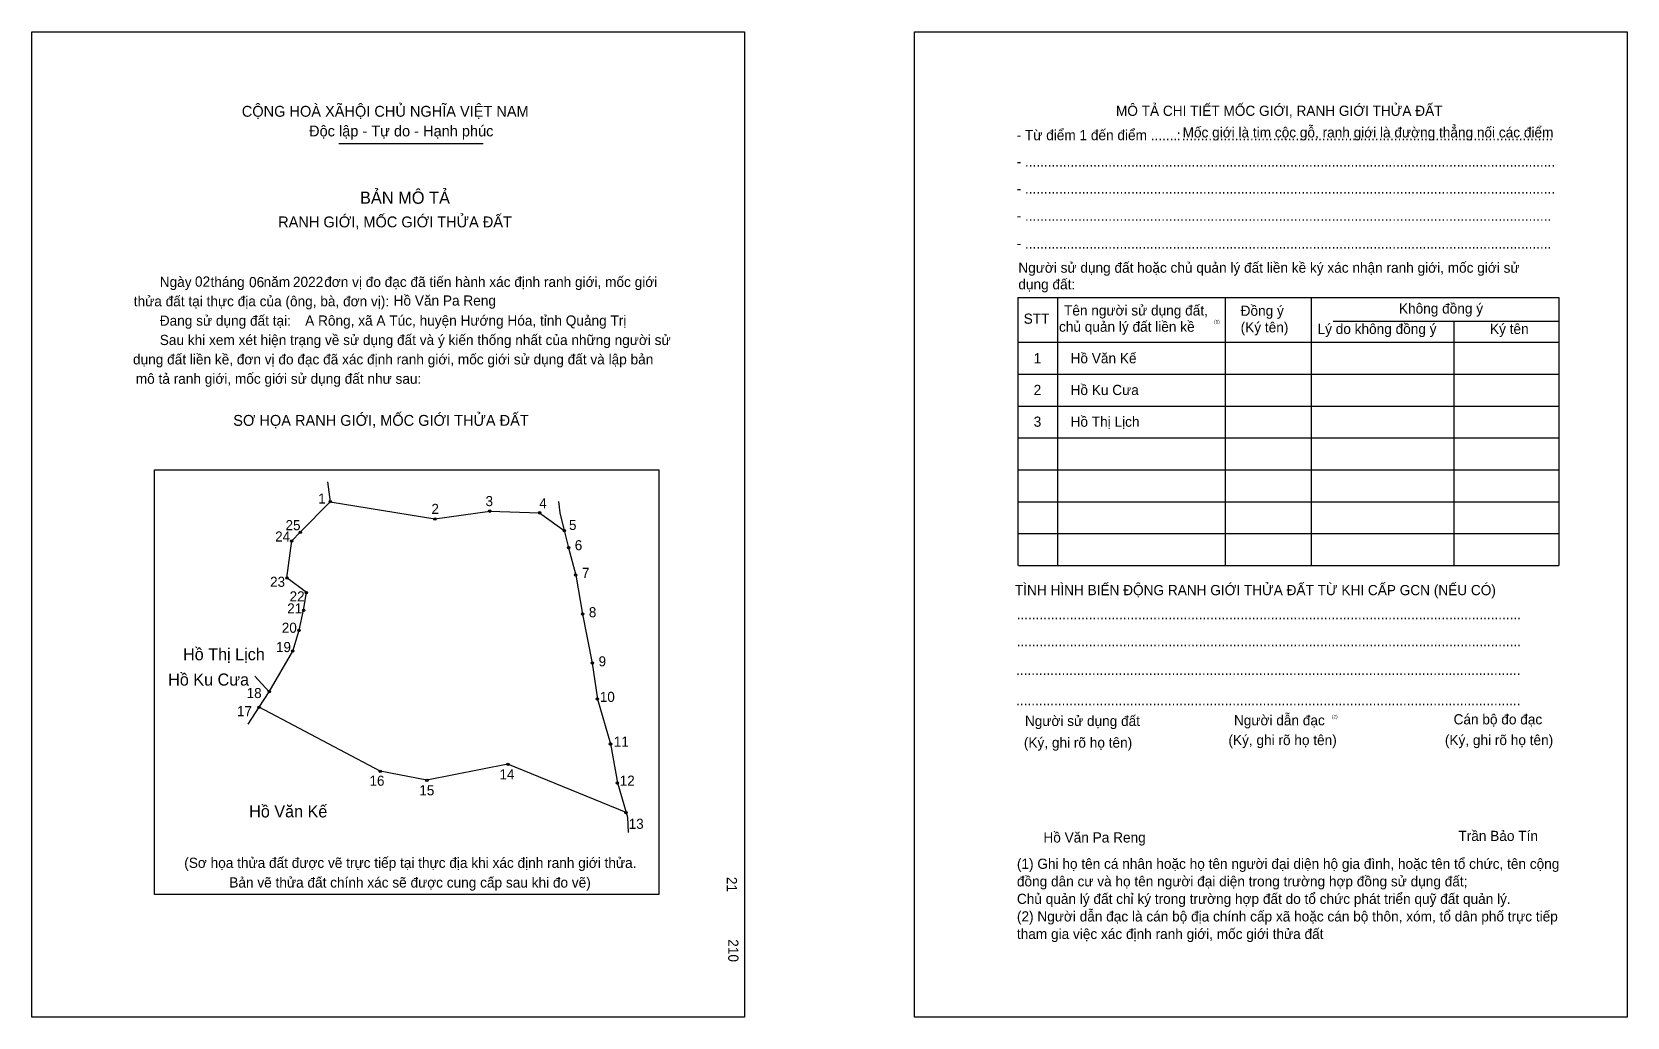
# Model space of a CAD drawing. Extents: x 546701 to 547340, y 1825883 to 1826278.
import ezdxf

# ---------------------------------------------------------------- set-up
doc = ezdxf.new("R2010")
doc.units = 0
for name, color, linetype in [('bmtKhungInTrang1', 7, 'Continuous'), ('bmtKhungInTrang2', 7, 'Continuous'), ('bmtNoiDung', 7, 'Continuous'), ('bmtTemplate', 7, 'Continuous'), ('CanhThua', 7, 'Continuous'), ('MocDinhThua', 7, 'Continuous'), ('RauThua', 7, 'Continuous'), ('SoHieuDinhThua', 7, 'Continuous'), ('TenChuLanCan', 7, 'Continuous')]:
    doc.layers.add(name, color=color, linetype=linetype)

msp = doc.modelspace()

# ---------------------------------------------------------------- linework, layer by layer
at = {"layer": 'bmtKhungInTrang1'}
msp.add_lwpolyline([(546700.63, 1826278.04), (546986.44, 1826278.04), (546986.44, 1825882.73), (546700.63, 1825882.73)], close=True, dxfattribs=at)
at = {"layer": 'bmtKhungInTrang2'}
msp.add_lwpolyline([(547054.59, 1826278.04), (547340.4, 1826278.04), (547340.4, 1825882.73), (547054.59, 1825882.73)], close=True, dxfattribs=at)
at = {"layer": 'bmtTemplate'}
for p, q in [((546823.79, 1826233.24), (546881.59, 1826233.24)), ((547111.93, 1826171.42), (547111.93, 1826063.95)), ((547179.16, 1826171.42), (547179.16, 1826063.95)), ((547213.75, 1826171.54), (547213.75, 1826063.95)), ((547313.03, 1826171.42), (547313.03, 1826063.95)), ((547222.52, 1826161.95), (547313.03, 1826161.95)), ((547096.25, 1826153.51), (547313.03, 1826153.51)), ((547096.25, 1826140.71), (547313.03, 1826140.71)), ((547096.25, 1826127.92), (547313.03, 1826127.92)), ((547096.25, 1826115.12), (547313.03, 1826115.12)), ((547096.25, 1826102.33), (547313.03, 1826102.33)), ((547096.25, 1826089.54), (547313.03, 1826089.54)), ((547096.25, 1826076.74), (547313.03, 1826076.74)), ((547096.25, 1826063.95), (547313.03, 1826063.95))]:
    msp.add_line(p, q, dxfattribs=at)
for points in [[(547096.11, 1826171.42), (547313.03, 1826171.42)], [(547096.11, 1826171.42), (547096.11, 1826063.95)], [(547270.84, 1826161.82), (547270.84, 1826063.95)]]:
    msp.add_lwpolyline(points, dxfattribs=at)
msp.add_lwpolyline([(546749.8, 1825931.97), (546749.8, 1826102.32), (546952.03, 1826102.32), (546952.03, 1825931.97)], close=True, dxfattribs=at)
at = {"layer": 'CanhThua'}
for p, q in [((546808.26, 1826077.29), (546820.31, 1826089.52)), ((546820.31, 1826089.52), (546862.24, 1826082.61)), ((546862.24, 1826082.61), (546884.23, 1826085.75)), ((546884.23, 1826085.75), (546904.23, 1826085.06)), ((546904.23, 1826085.06), (546914.15, 1826077.96)), ((546802.9, 1826058.97), (546804.82, 1826073.8)), ((546804.82, 1826073.8), (546808.26, 1826077.29)), ((546914.15, 1826077.96), (546915.88, 1826071.08)), ((546915.88, 1826071.08), (546918.72, 1826060.12)), ((546810.72, 1826053.07), (546802.9, 1826058.97)), ((546918.72, 1826060.12), (546921.47, 1826044.45)), ((546809.61, 1826045.95), (546810.72, 1826053.07)), ((546807.76, 1826037.93), (546809.61, 1826045.95)), ((546921.47, 1826044.45), (546925.38, 1826024.81)), ((546805.23, 1826029.61), (546807.76, 1826037.93)), ((546795.81, 1826013.31), (546805.23, 1826029.61)), ((546925.38, 1826024.81), (546927.45, 1826010.37)), ((546791.74, 1826007.03), (546795.81, 1826013.31)), ((546927.45, 1826010.37), (546932.68, 1825992.36)), ((546840.37, 1825981.39), (546791.74, 1826007.03)), ((546932.68, 1825992.36), (546935.43, 1825976.69)), ((546891.55, 1825984.19), (546859.03, 1825977.78)), ((546938.93, 1825964.79), (546891.55, 1825984.19)), ((546859.03, 1825977.78), (546840.37, 1825981.39)), ((546935.43, 1825976.69), (546938.93, 1825964.79))]:
    msp.add_line(p, q, dxfattribs=at)
at = {"layer": 'MocDinhThua'}
for centre in [(546820.31, 1826089.52), (546884.23, 1826085.75), (546862.24, 1826082.61), (546904.23, 1826085.06), (546804.82, 1826073.8), (546808.26, 1826077.29), (546914.15, 1826077.96), (546915.88, 1826071.08), (546802.9, 1826058.97), (546918.72, 1826060.12), (546810.72, 1826053.07), (546809.61, 1826045.95), (546921.47, 1826044.45), (546807.76, 1826037.93), (546805.23, 1826029.61), (546925.38, 1826024.81), (546795.81, 1826013.31), (546927.45, 1826010.37), (546791.74, 1826007.03), (546932.68, 1825992.36), (546891.55, 1825984.19), (546840.37, 1825981.39), (546859.03, 1825977.78), (546935.43, 1825976.69), (546938.93, 1825964.79)]:
    msp.add_circle(centre, 0.485, dxfattribs=at)
at = {"layer": 'RauThua'}
for p, q in [((546819.24, 1826097.49), (546820.31, 1826089.52)), ((546911.8, 1826089.57), (546912.4, 1826085.06)), ((546912.4, 1826085.06), (546914.15, 1826077.96)), ((546790.04, 1826019.47), (546795.81, 1826013.31)), ((546787.37, 1826000.29), (546791.74, 1826007.03)), ((546938.93, 1825964.79), (546939.46, 1825963)), ((546939.46, 1825963), (546939.81, 1825956.8))]:
    msp.add_line(p, q, dxfattribs=at)

# ---------------------------------------------------------------- texts
at = {"layer": 'bmtNoiDung'}
for s, height, p in [('02', 4.089, (546766.03, 1826175.82)), ('06', 4.089, (546787.72, 1826175.59)), ('2022', 4.089, (546805.31, 1826175.68)), ('Hồ Văn Pa Reng', 4.0893, (546845.71, 1826168.21)), ('A Rông, xã A Túc, huyện Hướng Hóa, tỉnh Quảng Trị', 4.0893, (546810.23, 1826160.17)), ('1', 4.09, (547102.4, 1826145.06)), ('Hồ Văn Kế ', 4.089, (547117.2, 1826145.06)), ('2', 4.09, (547102.4, 1826132.33)), ('Hồ Ku Cưa ', 4.089, (547117.2, 1826132.33)), ('3', 4.09, (547102.4, 1826119.6)), ('Hồ Thị Lịch ', 4.0893, (547117.2, 1826119.6)), ('Hồ Văn Pa Reng', 4.0893, (547106.3, 1825952.79))]:
    msp.add_text(s, height=height, dxfattribs=at).set_placement(p)
for s, p in [('21', (546979.32, 1825939)), ('210', (546979.9, 1825913.98))]:
    msp.add_text(s, height=4.089, rotation=270, dxfattribs=at).set_placement(p)
at = {"layer": 'bmtTemplate'}
for s, height, p in [('CỘNG HOÀ XÃHỘI CHỦ NGHĨA VIỆT NAM', 4.362, (546784.82, 1826243.99)), ('MÔ TẢ CHI TIẾT MỐC GIỚI, RANH GIỚI THỬA ĐẤT', 4.0878, (547135.4, 1826244.34)), ('Độc lập - Tự do - Hạnh phúc', 4.362, (546811.79, 1826236.1)), ('Mốc giới là tim cộc gỗ, ranh giới là đường thẳng nối các điểm', 4.0878, (547162.13, 1826235.68)), ('- Từ điểm 1 đến điểm .......', 4.0878, (547095.56, 1826234.59)), (':', 4.09, (547159.78, 1826234.59)), ('..................................................................................................', 4.0878, (547161.79, 1826234.59)), ('- ............................................................................................................................................', 4.08779, (547095.56, 1826224)), ('BẢN MÔ TẢ', 4.907, (546832.21, 1826209.07)), ('- ............................................................................................................................................', 4.08779, (547095.56, 1826213.13)), ('RANH GIỚI, MỐC GIỚI THỬA ĐẤT', 4.362, (546799.4, 1826199.61)), ('- ...........................................................................................................................................', 4.08779, (547095.56, 1826202.25)), ('- ...........................................................................................................................................', 4.08779, (547095.56, 1826191.12)), ('Người sử dụng đất hoặc chủ quản lý đất liền kề ký xác nhận ranh giới, mốc giới sử', 4.0878, (547096.25, 1826181.4)), ('Ngày     tháng     năm         đơn vị đo đạc đã tiến hành xác định ranh giới, mốc giới ', 4.0893, (546751.91, 1826175.68)), ('dụng đất:', 4.088, (547096.25, 1826174.74)), ('thửa đất tại thực địa của (ông, bà, đơn vị):', 4.0893, (546741.49, 1826167.92)), ('Không đồng ý', 4.0878, (547248.89, 1826165.02)), ('Đang sử dụng đất tại:', 4.0893, (546751.91, 1826160.15)), ('STT', 4.088, (547098.39, 1826160.93)), ('Tên người sử dụng đất,', 4.0878, (547114.56, 1826164.25)), ('Đồng ý', 4.088, (547185.41, 1826164.13)), ('Sau khi xem xét hiện trạng về sử dụng đất và ý kiến thống nhất của những người sử ', 4.0893, (546751.91, 1826152.39)), ('chủ quản lý đất liền kề', 4.0878, (547112.56, 1826157.72)), ('(1)', 1.363, (547174.73, 1826161.07)), ('(Ký tên)', 4.088, (547185.41, 1826157.47)), ('Lý do không đồng ý', 4.0878, (547216.25, 1826156.83)), ('Ký tên', 4.088, (547285.42, 1826156.83)), ('dụng đất liền kề, đơn vị đo đạc đã xác định ranh giới, mốc giới sử dụng đất và lập bản', 4.0893, (546741.18, 1826144.62)), ('mô tả ranh giới, mốc giới sử dụng đất như sau:', 4.0893, (546742.3, 1826136.85)), ('SƠ HỌA RANH GIỚI, MỐC GIỚI THỬA ĐẤT', 4.362, (546781.38, 1826119.98)), ('TÌNH HÌNH BIẾN ĐỘNG RANH GIỚI THỬA ĐẤT TỪ KHI CẤP GCN (NẾU CÓ)', 4.0878, (547094.87, 1826052.02)), ('.....................................................................................................................................', 4.09392, (547095.56, 1826042.4)), ('.....................................................................................................................................', 4.09392, (547095.56, 1826031.53)), ('.....................................................................................................................................', 4.09392, (547095.35, 1826020.01)), ('.....................................................................................................................................', 4.09392, (547095.35, 1826007.86)), ('Người sử dụng đất', 4.0878, (547098.89, 1825999.54)), ('Người dẫn đạc', 4.0878, (547182.73, 1825999.8)), ('(2)', 1.363, (547221.99, 1826002.62)), ('Cán bộ đo đạc', 4.0878, (547270.8, 1826000.18)), ('(Ký, ghi rõ họ tên)', 4.0878, (547098.47, 1825990.84)), ('(Ký, ghi rõ họ tên)', 4.0878, (547180.51, 1825991.87)), ('(Ký, ghi rõ họ tên)', 4.0878, (547267.32, 1825991.87)), ('Trần Bảo Tín', 4.0878, (547272.74, 1825953.4)), ('(Sơ họa thửa đất được vẽ trực tiếp tại thực địa khi xác định ranh giới thửa.', 4.0893, (546761.73, 1825942.61)), ('(1) Ghi họ tên cá nhân hoặc họ tên người đại diện hộ gia đình, hoặc tên tổ chức, tên cộng', 4.0878, (547095.68, 1825942.22)), ('Bản vẽ thửa đất chính xác sẽ được cung cấp sau khi đo vẽ)', 4.0893, (546779.81, 1825934.71)), ('đồng dân cư và họ tên người đại diện trong trường hợp đồng sử dụng đất;', 4.0878, (547095.68, 1825935.18)), ('Chủ quản lý đất chỉ ký trong trường hợp đất do tổ chức phát triển quỹ đất quản lý.', 4.0878, (547095.68, 1825928.15)), ('(2) Người dẫn đạc là cán bộ địa chính cấp xã hoặc cán bộ thôn, xóm, tổ dân phố trực tiếp', 4.0878, (547095.68, 1825921.11)), ('tham gia việc xác định ranh giới, mốc giới thửa đất', 4.0878, (547095.68, 1825914.07))]:
    msp.add_text(s, height=height, dxfattribs=at).set_placement(p)
at = {"layer": 'SoHieuDinhThua'}
for s, p in [('1', (546815.43, 1826088.78)), ('2', (546860.86, 1826084.63)), ('3', (546882.57, 1826087.76)), ('4', (546904.09, 1826086.86)), ('25', (546802.36, 1826078.1)), ('5', (546916.03, 1826078.21)), ('24', (546798.19, 1826073.55)), ('6', (546918.35, 1826070.06)), ('7', (546921.23, 1826058.96)), ('23', (546796.16, 1826055.38)), ('21', (546803.02, 1826044.7)), ('22', (546803.99, 1826049.54)), ('8', (546924, 1826043.17)), ('20', (546800.86, 1826036.95)), ('19', (546798.51, 1826029.2)), ('9', (546927.92, 1826023.47)), ('18', (546786.76, 1826010.75)), ('10', (546928.4, 1826009.2)), ('17', (546782.87, 1826003.48)), ('11', (546934, 1825991.25)), ('16', (546836.02, 1825975.56)), ('14', (546888.16, 1825978.15)), ('12', (546936.38, 1825975.59)), ('15', (546856.01, 1825971.72)), ('13', (546939.98, 1825958.27))]:
    msp.add_text(s, height=4.04, dxfattribs=at).set_placement(p)
at = {"layer": 'TenChuLanCan'}
for s, height, p in [('Hồ Thị Lịch', 4.8477, (546761.24, 1826025.91)), ('Hồ Ku Cưa', 4.848, (546755.28, 1826015.75)), ('Hồ Văn Kế', 4.848, (546787.76, 1825962.86))]:
    msp.add_text(s, height=height, dxfattribs=at).set_placement(p)

doc.saveas('drawing.dxf')
